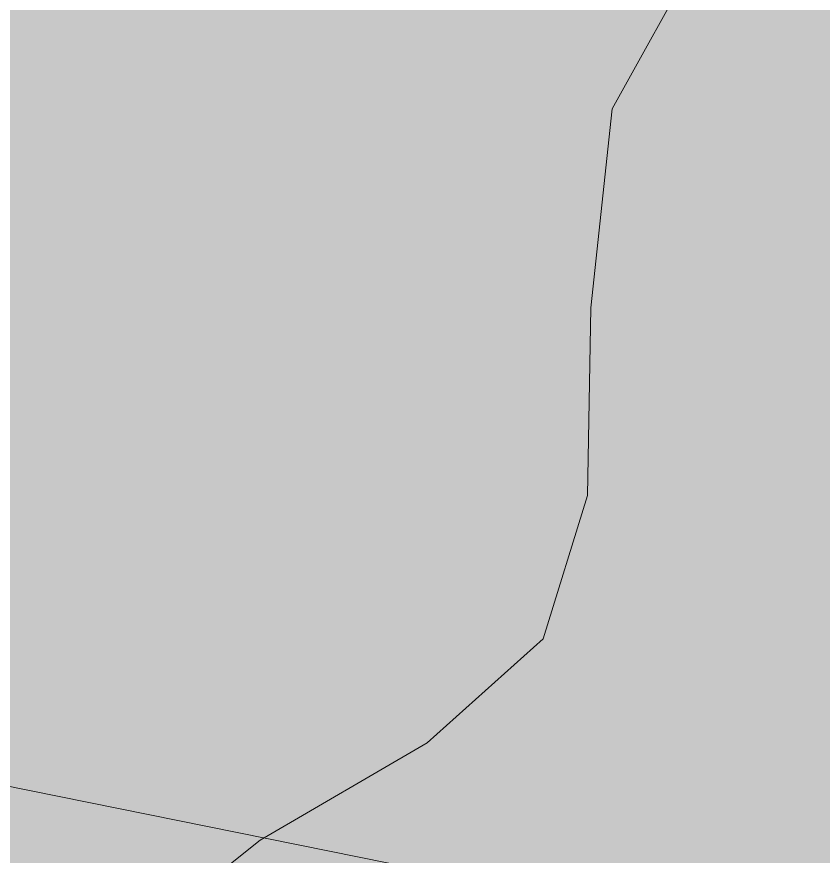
# Model space of a CAD drawing. Extents: x 306008 to 307050, y 9156110 to 9156581.
# Drawn here: x 306436.252 to 306437.012, y 9156530.506 to 9156531.297 of the extents above; entities that cross this region are included whole.
import ezdxf

# ---------------------------------------------------------------- set-up
doc = ezdxf.new("R2010")
doc.units = 0
for name, color, linetype in [('D32_JLN_JALUR_HIJAU', 7, 'Continuous'), ('D32_JLN_POHON', 3, 'Continuous'), ('D32_JLN_TROTOAR', 7, 'Continuous')]:
    doc.layers.add(name, color=color, linetype=linetype)

# ---------------------------------------------------------------- blocks, each defined once
blk = doc.blocks.new('D32_POHON_KETAPANG')
at = {"true_color": 0x5c9846}
h = blk.add_hatch(color=7, dxfattribs=at)
h.dxf.hatch_style = 1
h.paths.add_polyline_path([(0.93189, 0), (0.90678, 0.07933), (0.92687, 0.16343), (0.97227, 0.26052), (1.0037, 0.36532), (0.98766, 0.46055), (0.91697, 0.52941), (0.81377, 0.56981), (0.71387, 0.59901), (0.64364, 0.64364), (0.60497, 0.72098), (0.57734, 0.82453), (0.53406, 0.92501), (0.46055, 0.98766), (0.36214, 0.99497), (0.25712, 0.95958), (0.16182, 0.91773), (0.07933, 0.90678), (0, 0.94117), (-0.08773, 1.00273), (-0.18548, 1.05189), (-0.28205, 1.05263), (-0.36214, 0.99497), (-0.41984, 0.90036), (-0.46594, 0.80704), (-0.52209, 0.74562), (-0.60497, 0.72098), (-0.71175, 0.71175), (-0.81822, 0.68657), (-0.89268, 0.62506), (-0.91697, 0.52941), (-0.90036, 0.41984), (-0.87569, 0.31872), (-0.87922, 0.23559), (-0.92687, 0.16343), (-1.00273, 0.08773), (-1.06811, 0), (-1.08561, -0.09498), (-1.04274, -0.18386), (-0.95958, -0.25712), (-0.87569, -0.31872), (-0.82496, -0.38468), (-0.81508, -0.47059), (-0.82453, -0.57734), (-0.81822, -0.68657), (-0.77058, -0.77058), (-0.6806, -0.81111), (-0.56981, -0.81377), (-0.46594, -0.80704), (-0.38468, -0.82496), (-0.3219, -0.88441), (-0.26052, -0.97227), (-0.18548, -1.05189), (-0.09498, -1.08561), (0, -1.05883), (0.08658, -0.98965), (0.16182, -0.91773), (0.23559, -0.87922), (0.3219, -0.88441), (0.42539, -0.91226), (0.53406, -0.92501), (0.62506, -0.89268), (0.6806, -0.81111), (0.70246, -0.70246), (0.71387, -0.59901), (0.74562, -0.52209), (0.81508, -0.47059), (0.91226, -0.42539), (1.0037, -0.36532), (1.05263, -0.28205), (1.04274, -0.18386), (0.98965, -0.08658)])
at = {"true_color": 0x92c468, "transparency": 33554623}
h = blk.add_hatch(color=7, dxfattribs=at)
h.dxf.hatch_style = 1
h.paths.add_polyline_path([(0.47169, 0.22), (0.46751, 0.28015), (0.43314, 0.33517), (0.37952, 0.38064), (0.32303, 0.41765), (0.27876, 0.45257), (0.25455, 0.49398), (0.24828, 0.54789), (0.24947, 0.61393), (0.2443, 0.6843), (0.22169, 0.74638), (0.17771, 0.78799), (0.11654, 0.8029), (0.04776, 0.79422), (-0.01849, 0.77363), (-0.07612, 0.75696), (-0.12522, 0.75754), (-0.17097, 0.78044), (-0.22, 0.8201), (-0.2762, 0.86236), (-0.33818, 0.89022), (-0.39972, 0.89074), (-0.45303, 0.86024), (-0.49304, 0.80554), (-0.5207, 0.74082), (-0.54318, 0.68154), (-0.57093, 0.63822), (-0.61261, 0.61261), (-0.6704, 0.59793), (-0.73792, 0.58265), (-0.80208, 0.55607), (-0.84821, 0.51294), (-0.86624, 0.45521), (-0.85536, 0.39025), (-0.82485, 0.32665), (-0.79051, 0.26991), (-0.76831, 0.22), (-0.76777, 0.17208), (-0.78802, 0.11984), (-0.81823, 0.05971), (-0.84219, -0.00646), (-0.84506, -0.07147), (-0.81932, -0.12602), (-0.76747, -0.16334), (-0.70043, -0.18312), (-0.63251, -0.19251), (-0.57537, -0.20351), (-0.53353, -0.22776), (-0.50346, -0.27097), (-0.47628, -0.3296), (-0.4426, -0.39158), (-0.39706, -0.44079), (-0.34054, -0.46363), (-0.27904, -0.45484), (-0.22, -0.4199), (-0.16813, -0.37292), (-0.12285, -0.33094), (-0.07879, -0.30701), (-0.02892, -0.30498), (0.031, -0.31828), (0.0993, -0.33305), (0.16806, -0.33421), (0.22613, -0.31168), (0.2642, -0.2642), (0.2795, -0.19913), (0.27783, -0.12859), (0.27179, -0.06393), (0.27561, -0.01111), (0.29898, 0.03111), (0.34238, 0.06931), (0.39631, 0.11133), (0.44477, 0.16184)])
at = {"lineweight": 13, "true_color": 0x406a31}
blk.add_lwpolyline([(-0.18548, 1.05189), (-0.28205, 1.05263), (-0.36214, 0.99497), (-0.41984, 0.90036), (-0.46594, 0.80704), (-0.52209, 0.74562), (-0.60497, 0.72098), (-0.71175, 0.71175), (-0.81822, 0.68657), (-0.89268, 0.62506), (-0.91697, 0.52941), (-0.90036, 0.41984), (-0.87569, 0.31872), (-0.87922, 0.23559), (-0.92687, 0.16343), (-1.00273, 0.08773), (-1.06811, 0), (-1.08561, -0.09498), (-1.04274, -0.18386), (-0.95958, -0.25712), (-0.87569, -0.31872), (-0.82496, -0.38468)], dxfattribs=at)

msp = doc.modelspace()

# ---------------------------------------------------------------- hatches: boundary and pattern name
at = {"layer": 'D32_JLN_JALUR_HIJAU', "true_color": 0x8cbe68}
h = msp.add_hatch(color=7, dxfattribs=at)
h.dxf.hatch_style = 1
h.paths.add_polyline_path([(306588.35792, 9156509.13911), (306506.21532, 9156522.21881), (306452.28549, 9156526.84351), (306451.89135, 9156526.90004), (306422.43276, 9156532.85226), (306395.88637, 9156537.48151), (306386.82593, 9156538.60405), (306386.99968, 9156538.83168), (306387.09189, 9156538.92989), (306387.09317, 9156538.93139), (306387.09429, 9156538.93301), (306387.09525, 9156538.93474), (306387.09603, 9156538.93654), (306387.09664, 9156538.93842), (306387.09705, 9156538.94035), (306387.09711, 9156538.94088), (306387.16596, 9156539.01523), (306387.16629, 9156539.0156), (306387.20607, 9156539.06078), (306395.9601, 9156537.9762), (306422.52524, 9156533.34368), (306451.99038, 9156527.39013), (306452.32821, 9156527.34168), (306506.27608, 9156522.71543), (306588.44596, 9156509.63139), (306623.72299, 9156502.62616), (306685.71013, 9156486.52872), (306685.76976, 9156486.43315), (306685.90655, 9156486.15211), (306685.9145, 9156486.1302), (306685.91528, 9156486.12834), (306685.91625, 9156486.12657), (306685.91739, 9156486.1249), (306685.91751, 9156486.12476), (306685.99509, 9156485.93813), (306623.61137, 9156502.13857)])
at = {"layer": 'D32_JLN_TROTOAR', "true_color": 0xdeceac}
h = msp.add_hatch(color=7, dxfattribs=at)
h.dxf.hatch_style = 1
h.paths.add_polyline_path([(306588.44596, 9156509.63139), (306506.27608, 9156522.71543), (306452.32821, 9156527.34168), (306451.99038, 9156527.39013), (306422.52524, 9156533.34368), (306395.9601, 9156537.9762), (306387.20607, 9156539.06078), (306387.24087, 9156539.1003), (306387.42202, 9156539.28872), (306387.61862, 9156539.46028), (306387.82947, 9156539.61398), (306388.05334, 9156539.74888), (306388.25676, 9156539.85962), (306388.53562, 9156539.99319), (306388.82631, 9156540.09702), (306389.12618, 9156540.17023), (306389.43201, 9156540.21202), (306389.74053, 9156540.22195), (306390.04894, 9156540.19988), (306396.10507, 9156539.44955), (306396.25109, 9156539.42779), (306422.75961, 9156534.80514), (306422.83813, 9156534.79036), (306428.60917, 9156533.6243), (306428.83763, 9156533.56869), (306429.06101, 9156533.49527), (306429.1159, 9156533.4748), (306429.11776, 9156533.47421), (306429.18845, 9156533.45547), (306429.1894, 9156533.45525), (306437.60385, 9156531.66), (306437.60407, 9156531.65995), (306437.62298, 9156531.65614), (306437.6234, 9156531.65606), (306437.64006, 9156531.65308), (306437.64028, 9156531.65304), (306437.83816, 9156531.61987), (306437.91772, 9156531.60543), (306439.13713, 9156531.36697), (306439.37442, 9156531.31042), (306439.52024, 9156531.26933), (306439.52201, 9156531.26891), (306439.97704, 9156531.18414), (306440.34639, 9156531.09063), (306440.45388, 9156531.05599), (306440.45542, 9156531.05556), (306440.45682, 9156531.05523), (306440.45734, 9156531.05512), (306452.38287, 9156528.57782), (306452.62165, 9156528.51785), (306452.63558, 9156528.5131), (306452.63657, 9156528.51279), (306452.73479, 9156528.48491), (306452.7366, 9156528.48448), (306452.73845, 9156528.48423), (306452.86812, 9156528.47254), (306452.86881, 9156528.47205), (306452.87052, 9156528.47106), (306452.87231, 9156528.47025), (306452.87418, 9156528.46961), (306452.87611, 9156528.46916), (306452.87806, 9156528.46891), (306453.0543, 9156528.4547), (306455.16849, 9156528.16245), (306455.40145, 9156528.11806), (306455.40336, 9156528.11779), (306455.4053, 9156528.11771), (306455.40723, 9156528.11781), (306455.40914, 9156528.1181), (306455.41043, 9156528.11842), (306455.43696, 9156528.11275), (306455.43872, 9156528.11245), (306455.53544, 9156528.10066), (306455.53786, 9156528.10051), (306455.54018, 9156528.10051), (306455.77725, 9156528.0911), (306458.33031, 9156527.88803), (306458.33037, 9156527.88803), (306459.94531, 9156527.764), (306459.94572, 9156527.76398), (306459.98087, 9156527.762), (306459.98163, 9156527.76197), (306460.00594, 9156527.76152), (306460.0063, 9156527.76152), (306460.16813, 9156527.76145), (306460.38295, 9156527.75363), (306469.62979, 9156527.0835), (306484.30425, 9156526.03382), (306484.30522, 9156526.03377), (306484.37826, 9156526.03212), (306484.38021, 9156526.03217), (306484.4282, 9156526.03579), (306484.66789, 9156526.04418), (306484.90747, 9156526.03331), (306506.34807, 9156524.19469), (306506.56278, 9156524.16842), (306588.65027, 9156511.0975), (306588.76246, 9156511.07743), (306623.96826, 9156504.08636), (306624.13743, 9156504.04763), (306627.93038, 9156503.06264), (306628.15115, 9156502.99611), (306628.36611, 9156502.91273), (306628.4294, 9156502.88533), (306628.43124, 9156502.88464), (306628.50093, 9156502.86227), (306628.50187, 9156502.86199), (306632.26861, 9156501.85313), (306632.26869, 9156501.85311), (306644.79117, 9156498.55345), (306644.79433, 9156498.55262), (306670.04565, 9156491.86941), (306670.04589, 9156491.86935), (306670.07192, 9156491.86281), (306670.07231, 9156491.86271), (306670.07822, 9156491.86135), (306670.07837, 9156491.86132), (306670.30227, 9156491.81167), (306670.54022, 9156491.74852), (306670.56874, 9156491.73968), (306670.56959, 9156491.73944), (306670.60933, 9156491.72901), (306670.60979, 9156491.72889), (306671.39697, 9156491.54212), (306671.52902, 9156491.50759), (306673.21945, 9156491.02405), (306673.21971, 9156491.02398), (306673.25987, 9156491.01309), (306673.26014, 9156491.01302), (306674.89083, 9156490.59514), (306674.89469, 9156490.59415), (306676.36135, 9156490.21621), (306676.38308, 9156490.21053), (306677.63316, 9156489.87837), (306677.63329, 9156489.87834), (306677.65327, 9156489.87317), (306677.65341, 9156489.87314), (306678.64349, 9156489.6246), (306678.67341, 9156489.61692), (306679.40163, 9156489.4261), (306679.52457, 9156489.39106), (306679.99145, 9156489.24713), (306679.99171, 9156489.24705), (306680.01581, 9156489.23997), (306680.01626, 9156489.23985), (306680.02975, 9156489.23622), (306680.02997, 9156489.23617), (306683.17256, 9156488.4293), (306683.45465, 9156488.34182), (306683.57179, 9156488.29904), (306683.7768, 9156488.21543), (306683.97506, 9156488.11685), (306684.23635, 9156487.97461), (306684.24629, 9156487.96918), (306684.33683, 9156487.91944), (306684.57709, 9156487.7723), (306684.80203, 9156487.60344), (306685.0104, 9156487.4138), (306685.02146, 9156487.40273), (306685.14423, 9156487.27234), (306685.30778, 9156487.08786), (306685.52052, 9156486.81813), (306685.60402, 9156486.69876), (306685.71013, 9156486.52872), (306623.72299, 9156502.62616)])

# ---------------------------------------------------------------- linework, layer by layer
at = {"layer": 'D32_JLN_JALUR_HIJAU', "lineweight": 9, "true_color": 0x5a8c46}
msp.add_lwpolyline([(306451.89135, 9156526.90004), (306422.43276, 9156532.85226), (306395.88637, 9156537.48151), (306386.82593, 9156538.60405), (306386.99968, 9156538.83168), (306387.09189, 9156538.92989), (306387.09317, 9156538.93139), (306387.09429, 9156538.93301), (306387.09525, 9156538.93474), (306387.09603, 9156538.93654), (306387.09664, 9156538.93842), (306387.09705, 9156538.94035), (306387.09711, 9156538.94088), (306387.16596, 9156539.01523), (306387.16629, 9156539.0156), (306387.20607, 9156539.06078), (306395.9601, 9156537.9762), (306422.52524, 9156533.34368), (306451.99038, 9156527.39013)], dxfattribs=at)
at = {"layer": 'D32_JLN_TROTOAR', "lineweight": 13, "true_color": 0x6e685c}
msp.add_lwpolyline([(306451.99038, 9156527.39013), (306422.52524, 9156533.34368), (306395.9601, 9156537.9762)], dxfattribs=at)

# ---------------------------------------------------------------- block references
at = {"layer": 'D32_JLN_POHON', "xscale": 1.7, "yscale": 1.7, "rotation": 25.280459841573325}
msp.add_blockref('D32_POHON_KETAPANG', (306438.0922, 9156529.94326), dxfattribs=at)

doc.saveas('drawing.dxf')
